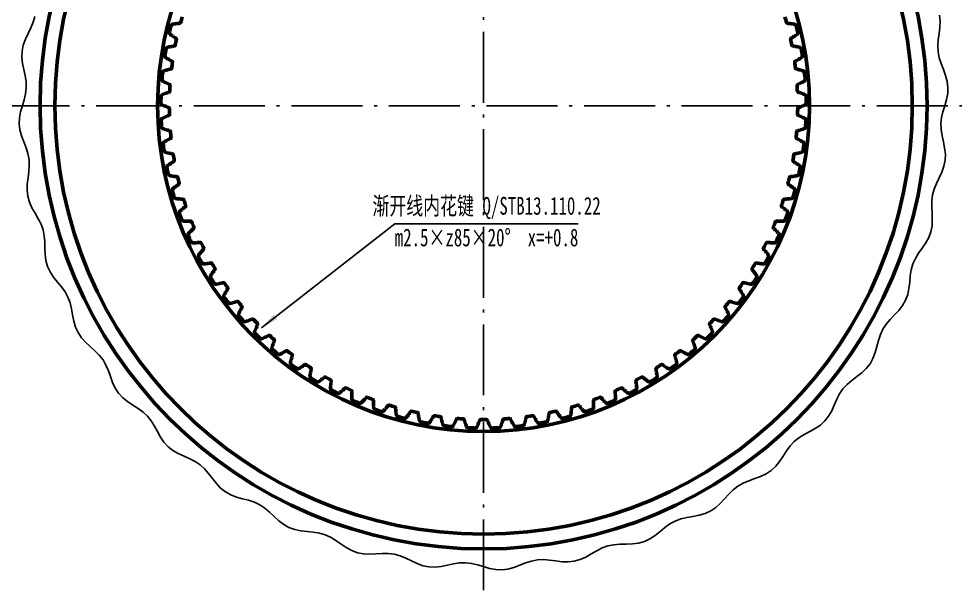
# Model space of a CAD drawing. Header units: millimetres. Extents: x 0 to 840, y 0 to 594.
# Drawn here: x 286.8 to 603.5, y 206 to 399.4 of the extents above; entities that cross this region are included whole.
import ezdxf

# ---------------------------------------------------------------- set-up
doc = ezdxf.new("R2010")
doc.units = ezdxf.units.MM
doc.linetypes.add('GB_CENTER', pattern=[33, 24, -4, 1, -4])
for name, color, linetype, lineweight in [('中心线', 1, 'GB_CENTER', 25), ('尺寸', 3, 'Continuous', 25), ('文字', 7, 'Continuous', 25), ('波浪线', 3, 'Continuous', 25), ('粗实线', 7, 'Continuous', 50)]:
    doc.layers.add(name, color=color, linetype=linetype, lineweight=lineweight)
doc.styles.add('HZ', font='simfang.ttf', dxfattribs={"width": 0.7})

msp = doc.modelspace()

# ---------------------------------------------------------------- linework, layer by layer
at = {"layer": '中心线'}
for p, q in [((444, 206), (444, 534)), ((280, 370), (608, 370))]:
    msp.add_line(p, q, dxfattribs=at)
at = {"layer": '尺寸'}
for p, q in [((368.8699, 294.8699), (414, 330)), ((414, 330), (476, 330))]:
    msp.add_line(p, q, dxfattribs=at)
msp.add_solid([(368.8699, 294.8699), (374.2188, 297.7663), (372.9903, 299.3445)], dxfattribs=at)
at = {"layer": '波浪线'}
msp.add_lwpolyline([(292.1744, 400.2), (291.6341, 398.2394), (290.8446, 396.3169), (289.9206, 394.4038), (289.0206, 392.4709), (288.3043, 390.4977), (287.8896, 388.4769), (287.821, 386.4151), (288.0569, 384.3292), (288.4809, 382.2396), (288.9327, 380.1636), (289.2516, 378.11), (289.3193, 376.0774), (289.0923, 374.0564), (288.6133, 372.0341), (288, 370), (287.4134, 367.9502), (287.0146, 365.8892), (286.9212, 363.8284), (287.176, 361.7812), (287.7353, 359.7579), (288.4809, 357.7604), (289.2519, 355.7806), (289.8881, 353.8022), (290.273, 351.8052), (290.3649, 349.7736), (290.2082, 347.7012), (289.9206, 345.5962), (289.6619, 343.4799), (289.5904, 341.3819), (289.8206, 339.3318), (290.3925, 337.3497), (291.2614, 335.4388), (292.3103, 333.5825), (293.3815, 331.7478), (294.3194, 329.8932), (295.0119, 327.981), (295.4206, 325.9888), (295.5899, 323.9174), (295.6352, 321.7933), (295.7107, 319.6626), (295.9683, 317.5792), (296.5163, 315.5904), (297.3912, 313.7222), (298.5484, 311.9707), (299.8748, 310.3014), (301.2198, 308.6568), (302.4363, 306.9718), (303.4194, 305.1915), (304.1347, 303.2877), (304.626, 301.2683), (305.003, 299.1775), (305.4109, 297.0848), (305.9912, 295.0674), (306.8436, 293.1887), (308, 291.4804), (309.417, 289.9315), (310.9881, 288.4902), (312.5739, 287.0763), (314.039, 285.6023), (315.2885, 283.9977), (316.2928, 282.2293), (317.0939, 280.3116), (317.7933, 278.3055), (318.5237, 276.3024), (319.4124, 274.4006), (320.5482, 272.6784), (321.9576, 271.172), (323.5994, 269.8639), (325.3767, 268.6861), (327.1641, 267.5377), (328.8417, 266.311), (330.3269, 264.9216), (331.5954, 263.332), (332.6867, 261.5634), (333.6913, 259.6913), (334.726, 257.8271), (335.9013, 256.0878), (337.2925, 254.5645), (338.9202, 253.2971), (340.7464, 252.2619), (342.6861, 251.3767), (344.6312, 250.522), (346.48, 249.5729), (348.1643, 248.4329), (349.6659, 247.0614), (351.0204, 245.4852), (352.3055, 243.7933), (353.6191, 242.1139), (355.052, 240.5799), (356.6644, 239.293), (358.4703, 238.2958), (360.436, 237.559), (362.4902, 236.9881), (364.5451, 236.4482), (366.5196, 235.8), (368.3614, 234.9376), (370.0591, 233.8178), (371.6435, 232.4729), (373.1775, 231.003), (374.7376, 229.5497), (376.3929, 228.2587), (378.1867, 227.2399), (380.1264, 226.5375), (382.1831, 226.1173), (384.3014, 225.8748), (386.4154, 225.663), (388.467, 225.3317), (390.4211, 224.768), (392.273, 223.9275), (394.0483, 222.8471), (395.7933, 221.6352), (397.5616, 220.4439), (399.3984, 219.4277), (401.3296, 218.702), (403.3553, 218.3118), (405.4524, 218.2184), (407.5825, 218.3103), (409.7036, 218.4318), (411.7818, 218.4255), (413.8, 218.1744), (415.7606, 217.6341), (417.6831, 216.8446), (419.5962, 215.9206), (421.5291, 215.0206), (423.5023, 214.3043), (425.5231, 213.8896), (427.5849, 213.821), (429.6708, 214.0569), (431.7604, 214.4809), (433.8364, 214.9327), (435.89, 215.2516), (437.9226, 215.3193), (439.9436, 215.0923), (441.9659, 214.6133), (444, 214), (446.0498, 213.4134), (448.1108, 213.0146), (450.1716, 212.9212), (452.2188, 213.176), (454.2421, 213.7353), (456.2396, 214.4809), (458.2194, 215.2519), (460.1978, 215.8881), (462.1948, 216.273), (464.2264, 216.3649), (466.2988, 216.2082), (468.4038, 215.9206), (470.5201, 215.6619), (472.6181, 215.5904), (474.6682, 215.8206), (476.6503, 216.3925), (478.5612, 217.2614), (480.4175, 218.3103), (482.2522, 219.3815), (484.1068, 220.3194), (486.019, 221.0119), (488.0112, 221.4206), (490.0826, 221.5899), (492.2067, 221.6352), (494.3374, 221.7107), (496.4208, 221.9683), (498.4096, 222.5163), (500.2778, 223.3912), (502.0293, 224.5484), (503.6986, 225.8748), (505.3432, 227.2198), (507.0282, 228.4363), (508.8085, 229.4194), (510.7123, 230.1347), (512.7317, 230.626), (514.8225, 231.003), (516.9152, 231.4109), (518.9326, 231.9912), (520.8113, 232.8436), (522.5196, 234), (524.0685, 235.417), (525.5098, 236.9881), (526.9237, 238.5739), (528.3977, 240.039), (530.0023, 241.2885), (531.7707, 242.2928), (533.6884, 243.0939), (535.6945, 243.7933), (537.6976, 244.5237), (539.5994, 245.4124), (541.3216, 246.5482), (542.828, 247.9576), (544.1361, 249.5994), (545.3139, 251.3767), (546.4623, 253.1641), (547.689, 254.8417), (549.0784, 256.3269), (550.668, 257.5954), (552.4366, 258.6867), (554.3087, 259.6913), (556.1729, 260.726), (557.9122, 261.9013), (559.4355, 263.2925), (560.7029, 264.9202), (561.7381, 266.7464), (562.6233, 268.6861), (563.478, 270.6312), (564.4271, 272.48), (565.5671, 274.1643), (566.9386, 275.6659), (568.5148, 277.0204), (570.2067, 278.3055), (571.8861, 279.6191), (573.4201, 281.052), (574.707, 282.6644), (575.7042, 284.4703), (576.441, 286.436), (577.0119, 288.4902), (577.5518, 290.5451), (578.2, 292.5196), (579.0624, 294.3614), (580.1822, 296.0591), (581.5271, 297.6435), (582.997, 299.1775), (584.4503, 300.7376), (585.7413, 302.3929), (586.7601, 304.1867), (587.4625, 306.1264), (587.8827, 308.1831), (588.1252, 310.3014), (588.337, 312.4154), (588.6683, 314.467), (589.232, 316.4211), (590.0725, 318.273), (591.1529, 320.0483), (592.3648, 321.7933), (593.5561, 323.5616), (594.5723, 325.3984), (595.298, 327.3296), (595.6882, 329.3553), (595.7816, 331.4524), (595.6897, 333.5825), (595.5682, 335.7036), (595.5745, 337.7818), (595.8256, 339.8), (596.3659, 341.7606), (597.1554, 343.6831), (598.0794, 345.5962), (598.9794, 347.5291), (599.6957, 349.5023), (600.1104, 351.5231), (600.179, 353.5849), (599.9431, 355.6708), (599.5191, 357.7604), (599.0673, 359.8364), (598.7484, 361.89), (598.6807, 363.9226), (598.9077, 365.9436), (599.3867, 367.9659), (600, 370), (600, 370), (600.5866, 372.0498), (600.9854, 374.1108), (601.0788, 376.1716), (600.824, 378.2188), (600.2647, 380.2421), (599.5191, 382.2396), (598.7481, 384.2194), (598.1119, 386.1978), (597.727, 388.1948), (597.6351, 390.2264), (597.7918, 392.2988), (598.0794, 394.4038), (598.3381, 396.5201), (598.4096, 398.6181), (598.1794, 400.6682)], dxfattribs=at)
at = {"layer": '粗实线'}
msp.add_lwpolyline([(342.0943, 400.0713, 0.00487324), (341.5275, 398.0793), (341.2756, 397.8691), (341.0221, 397.8457), (340.7682, 397.8204), (340.514, 397.7934), (340.2593, 397.7646), (340.0043, 397.7342), (339.7489, 397.702), (339.4932, 397.6681), (339.2371, 397.6326), (338.9806, 397.5954), (338.7239, 397.5566, 0.3000223), (338.3159, 397.187, 0.00577452), (337.7162, 394.7389, 0.3000223), (337.9071, 394.2226), (338.1169, 394.0695), (338.3271, 393.918), (338.5378, 393.7681), (338.7489, 393.6199), (338.9605, 393.4733), (339.1726, 393.3284), (339.3851, 393.1852), (339.5981, 393.0437), (339.8115, 392.904), (340.0254, 392.766), (340.1517, 392.4632, 0.00487324), (339.7336, 390.4348), (339.4979, 390.2066), (339.2468, 390.1644), (338.9955, 390.1205), (338.7439, 390.0748), (338.4921, 390.0273), (338.24, 389.9781), (337.9877, 389.9271), (337.7352, 389.8745), (337.4824, 389.8201), (337.2294, 389.7641), (336.9762, 389.7064, 0.3000223), (336.5967, 389.3077, 0.00577452), (336.1794, 386.822, 0.3000223), (336.408, 386.3212), (336.6284, 386.184), (336.8493, 386.0484), (337.0704, 385.9145), (337.2919, 385.7823), (337.5138, 385.6518), (337.736, 385.5229), (337.9585, 385.3958), (338.1813, 385.2705), (338.4045, 385.1469), (338.6281, 385.0251), (338.7763, 384.7324, 0.00487324), (338.5092, 382.6786), (338.2909, 382.4336), (338.0437, 382.3731), (337.7963, 382.3107), (337.5488, 382.2465), (337.3012, 382.1806), (337.0534, 382.1129), (336.8056, 382.0434), (336.5576, 381.9723), (336.3095, 381.8994), (336.0614, 381.8249), (335.8131, 381.7486, 0.3000223), (335.464, 381.323, 0.00577452), (335.2315, 378.8132, 0.3000223), (335.4964, 378.3307), (335.7264, 378.2102), (335.9567, 378.0913), (336.1871, 377.9741), (336.4178, 377.8586), (336.6487, 377.7447), (336.8797, 377.6327), (337.111, 377.5223), (337.3426, 377.4138), (337.5743, 377.307), (337.8062, 377.202), (337.9757, 376.9211, 0.00487324), (337.8609, 374.8532), (337.6614, 374.5928), (337.4193, 374.5142), (337.1772, 374.4337), (336.9351, 374.3514), (336.693, 374.2673), (336.4509, 374.1815), (336.2089, 374.094), (335.9668, 374.0047), (335.7248, 373.9137), (335.4828, 373.821), (335.2409, 373.7267, 0.3000223), (334.9242, 373.2764, 0.00577452), (334.8776, 370.7563, 0.3000223), (335.1775, 370.2947), (335.4158, 370.1915), (335.6541, 370.0899), (335.8926, 369.99), (336.1312, 369.8919), (336.3698, 369.7954), (336.6086, 369.7007), (336.8474, 369.6078), (337.0863, 369.5166), (337.3252, 369.4272), (337.5643, 369.3397), (337.7541, 369.0721, 0.00487324), (337.7923, 367.0013), (337.6126, 366.7269), (337.3769, 366.6306), (337.1414, 366.5324), (336.9061, 366.4325), (336.6709, 366.3308), (336.4358, 366.2273), (336.2009, 366.1221), (335.9661, 366.0152), (335.7315, 365.9066), (335.497, 365.7963), (335.2627, 365.6844, 0.3000223), (334.9801, 365.2119, 0.00577452), (335.1198, 362.6953, 0.3000223), (335.4529, 362.2571), (335.6981, 362.1717), (335.9434, 362.088), (336.1886, 362.0061), (336.4337, 361.9258), (336.6789, 361.8472), (336.924, 361.7704), (337.169, 361.6954), (337.414, 361.6221), (337.6589, 361.5506), (337.9037, 361.481), (338.1127, 361.2281, 0.00487324), (338.3038, 359.1658), (338.1448, 358.8789), (337.9169, 358.7654), (337.6893, 358.6501), (337.462, 358.5331), (337.2349, 358.4143), (337.0081, 358.2937), (336.7816, 358.1715), (336.5554, 358.0475), (336.3294, 357.9219), (336.1037, 357.7946), (335.8783, 357.6656, 0.3000223), (335.6314, 357.1736, 0.00577452), (335.9566, 354.6742, 0.3000223), (336.3211, 354.2617), (336.572, 354.1947), (336.8228, 354.1294), (337.0734, 354.0657), (337.3238, 354.0038), (337.574, 353.9436), (337.8241, 353.8851), (338.074, 353.8283), (338.3237, 353.7733), (338.5733, 353.7201), (338.8226, 353.6687), (339.0497, 353.432, 0.00487324), (339.3926, 351.3895), (339.2552, 351.0915), (339.0363, 350.9616), (338.8179, 350.8298), (338.5998, 350.6963), (338.3821, 350.5611), (338.1649, 350.4241), (337.948, 350.2854), (337.7315, 350.1451), (337.5155, 350.0031), (337.2998, 349.8595), (337.0845, 349.7142, 0.3000223), (336.8746, 349.2054, 0.00577452), (337.3835, 346.7368, 0.3000223), (337.7775, 346.3523), (338.0327, 346.3041), (338.2875, 346.2574), (338.5421, 346.2125), (338.7965, 346.1692), (339.0505, 346.1276), (339.3042, 346.0877), (339.5576, 346.0496), (339.8107, 346.0132), (340.0635, 345.9785), (340.3159, 345.9457), (340.5599, 345.7264, 0.00487324), (341.0527, 343.7148), (340.9377, 343.4075), (340.729, 343.2617), (340.5209, 343.1142), (340.3133, 342.9649), (340.1062, 342.814), (339.8996, 342.6614), (339.6936, 342.5071), (339.4881, 342.3511), (339.2831, 342.1936), (339.0786, 342.0344), (338.8747, 341.8737, 0.3000223), (338.7029, 341.3507, 0.00577452), (339.3927, 338.9264, 0.3000223), (339.814, 338.5721), (340.072, 338.5428), (340.3297, 338.5151), (340.5869, 338.4891), (340.8437, 338.4647), (341.1001, 338.442), (341.3561, 338.421), (341.6116, 338.4016), (341.8667, 338.384), (342.1214, 338.3682), (342.3755, 338.3541), (342.635, 338.1534, 0.00487324), (343.275, 336.1836), (343.1831, 335.8687), (342.9857, 335.7079), (342.789, 335.5454), (342.593, 335.3812), (342.3976, 335.2154), (342.2029, 335.0479), (342.0088, 334.8789), (341.8154, 334.7082), (341.6226, 334.5359), (341.4304, 334.3621), (341.2389, 334.1867, 0.3000223), (341.1063, 333.6524, 0.00577452), (341.9732, 331.2857, 0.3000223), (342.4196, 330.9635), (342.679, 330.9534), (342.938, 330.9448), (343.1965, 330.9378), (343.4544, 330.9325), (343.7118, 330.9287), (343.9686, 330.9267), (344.2249, 330.9263), (344.4806, 330.9276), (344.7357, 330.9306), (344.9902, 330.9353), (345.2638, 330.7543, 0.00487324), (346.0475, 328.8372), (345.9791, 328.5163), (345.7941, 328.3414), (345.61, 328.1648), (345.4266, 327.9866), (345.244, 327.8068), (345.0622, 327.6254), (344.8811, 327.4425), (344.7008, 327.258), (344.5213, 327.0719), (344.3425, 326.8844), (344.1645, 326.6953, 0.3000223), (344.0716, 326.1527, 0.00577452), (345.111, 323.8565, 0.3000223), (345.5799, 323.5682), (345.8394, 323.5772), (346.0983, 323.5878), (346.3566, 323.5999), (346.6142, 323.6136), (346.8711, 323.6289), (347.1274, 323.6458), (347.383, 323.6643), (347.6379, 323.6845), (347.8921, 323.7063), (348.1456, 323.7298), (348.4318, 323.5695, 0.00487324), (349.355, 321.7156), (349.3104, 321.3905), (349.1389, 321.2024), (348.9683, 321.0127), (348.7986, 320.8215), (348.6298, 320.6287), (348.4619, 320.4343), (348.2948, 320.2385), (348.1286, 320.0412), (347.9633, 319.8424), (347.7988, 319.6422), (347.6352, 319.4405, 0.3000223), (347.5827, 318.8925, 0.00577452), (348.7888, 316.6793, 0.3000223), (349.2778, 316.4264), (349.5359, 316.4546), (349.7933, 316.4842), (350.05, 316.5154), (350.3059, 316.5481), (350.561, 316.5823), (350.8153, 316.6181), (351.0689, 316.6555), (351.3216, 316.6944), (351.5735, 316.7349), (351.8245, 316.7771), (352.1218, 316.6384, 0.00487324), (353.1794, 314.8577), (353.1589, 314.5302), (353.0018, 314.3299), (352.8457, 314.1282), (352.6905, 313.9249), (352.5364, 313.7201), (352.3833, 313.514), (352.2312, 313.3063), (352.08, 313.0973), (351.9298, 312.8868), (351.7806, 312.675), (351.6324, 312.4618, 0.3000223), (351.6204, 311.9114, 0.00577452), (352.9867, 309.7933, 0.3000223), (353.493, 309.5772), (353.7484, 309.6244), (354.0029, 309.673), (354.2565, 309.723), (354.5093, 309.7745), (354.7612, 309.8275), (355.0122, 309.882), (355.2623, 309.9379), (355.5114, 309.9954), (355.7596, 310.0545), (356.0069, 310.115), (356.3136, 309.9987, 0.00487324), (357.4998, 308.3009), (357.5036, 307.9728), (357.3617, 307.7615), (357.2209, 307.5488), (357.0812, 307.3346), (356.9426, 307.119), (356.8051, 306.9021), (356.6687, 306.6838), (356.5334, 306.4641), (356.3992, 306.2432), (356.266, 306.0209), (356.1339, 305.7973, 0.3000223), (356.1627, 305.2476, 0.00577452), (357.6816, 303.2362, 0.3000223), (358.2025, 303.0581), (358.4537, 303.1239), (358.704, 303.1912), (358.9532, 303.2598), (359.2015, 303.3299), (359.4488, 303.4013), (359.6951, 303.4742), (359.9403, 303.5485), (360.1846, 303.6242), (360.4277, 303.7014), (360.6698, 303.7801), (360.9843, 303.6866, 0.00487324), (362.2927, 302.0811), (362.3206, 301.7543), (362.1947, 301.533), (362.07, 301.3104), (361.9465, 301.0865), (361.8243, 300.8613), (361.7032, 300.6348), (361.5833, 300.4071), (361.4646, 300.178), (361.347, 299.9477), (361.2306, 299.7162), (361.1154, 299.4835, 0.3000223), (361.1847, 298.9374, 0.00577452), (362.848, 297.0437, 0.3000223), (363.3807, 296.9045), (363.6263, 296.9888), (363.8709, 297.0743), (364.1144, 297.1612), (364.3568, 297.2493), (364.5982, 297.3389), (364.8384, 297.4297), (365.0775, 297.5219), (365.3155, 297.6155), (365.5523, 297.7104), (365.7879, 297.8067), (366.1084, 297.7368, 0.00487324), (367.5318, 296.2323), (367.5838, 295.9084), (367.4746, 295.6785), (367.3667, 295.4473), (367.2601, 295.2149), (367.1547, 294.9813), (367.0507, 294.7464), (366.948, 294.5104), (366.8465, 294.2732), (366.7463, 294.0349), (366.6473, 293.7954), (366.5496, 293.5548, 0.3000223), (366.659, 293.0153, 0.00577452), (368.4577, 291.2496, 0.3000223), (368.9991, 291.1502), (369.2378, 291.2523), (369.4754, 291.3557), (369.7119, 291.4603), (369.9471, 291.5662), (370.1812, 291.6733), (370.4141, 291.7816), (370.6457, 291.8912), (370.8761, 292.0021), (371.1053, 292.1143), (371.3331, 292.2277), (371.658, 292.1817, 0.00487324), (373.1885, 290.7864), (373.2643, 290.4672), (373.1724, 290.2298), (373.0818, 289.9913), (372.9927, 289.7517), (372.9049, 289.5109), (372.8185, 289.269), (372.7335, 289.0261), (372.6498, 288.7821), (372.5675, 288.537), (372.4864, 288.2909), (372.4067, 288.0437, 0.3000223), (372.5557, 287.5137, 0.00577452), (374.4799, 285.8857, 0.3000223), (375.0272, 285.8265), (375.2577, 285.946), (375.487, 286.0666), (375.7151, 286.1884), (375.9419, 286.3114), (376.1674, 286.4354), (376.3917, 286.5607), (376.6146, 286.6871), (376.8362, 286.8147), (377.0564, 286.9435), (377.2753, 287.0735), (377.6026, 287.0515, 0.00487324), (379.232, 285.7731), (379.3312, 285.4604), (379.257, 285.2169), (379.1843, 284.9723), (379.1131, 284.7267), (379.0434, 284.4801), (378.9751, 284.2326), (378.9082, 283.984), (378.8428, 283.7345), (378.7788, 283.484), (378.7162, 283.2325), (378.6549, 282.9802, 0.3000223), (378.8427, 282.4627, 0.00577452), (380.8818, 280.9812, 0.3000223), (381.432, 280.9625), (381.653, 281.0988), (381.8728, 281.236), (382.0913, 281.3743), (382.3084, 281.5136), (382.5241, 281.654), (382.7385, 281.7955), (382.9515, 281.938), (383.163, 282.0817), (383.3731, 282.2264), (383.5818, 282.3721), (383.9099, 282.3744, 0.00487324), (385.6292, 281.2198), (385.7513, 280.9153), (385.6953, 280.667), (385.6409, 280.4177), (385.588, 280.1675), (385.5366, 279.9165), (385.4868, 279.6645), (385.4385, 279.4117), (385.3917, 279.158), (385.3463, 278.9035), (385.3024, 278.6481), (385.26, 278.3919, 0.3000223), (385.4854, 277.8897, 0.00577452), (387.6284, 276.5628, 0.3000223), (388.1785, 276.5849), (388.3889, 276.737), (388.5979, 276.8902), (388.8056, 277.0442), (389.0118, 277.1992), (389.2166, 277.3551), (389.4199, 277.5121), (389.6218, 277.6699), (389.8221, 277.8288), (390.021, 277.9886), (390.2183, 278.1494), (390.5453, 278.1759, 0.00487324), (392.3453, 277.1515), (392.4895, 276.8567), (392.452, 276.605), (392.4161, 276.3524), (392.3818, 276.099), (392.3492, 275.8448), (392.3181, 275.5899), (392.2886, 275.3342), (392.2606, 275.0777), (392.2342, 274.8205), (392.2093, 274.5626), (392.1859, 274.304, 0.3000223), (392.4478, 273.8198, 0.00577452), (394.6829, 272.6548, 0.3000223), (395.2298, 272.7174), (395.4285, 272.8847), (395.6256, 273.0528), (395.8213, 273.2218), (396.0155, 273.3916), (396.2082, 273.5623), (396.3994, 273.7337), (396.5891, 273.9061), (396.7772, 274.0793), (396.9637, 274.2534), (397.1486, 274.4283), (397.4728, 274.4789, 0.00487324), (399.3434, 273.5902), (399.509, 273.3069), (399.4902, 273.0531), (399.4731, 272.7985), (399.4576, 272.5433), (399.4438, 272.2874), (399.4317, 272.0308), (399.4211, 271.7737), (399.4122, 271.5158), (399.4048, 271.2574), (399.399, 270.9983), (399.3948, 270.7387, 0.3000223), (399.6917, 270.2752, 0.00577452), (402.0068, 269.2784, 0.3000223), (402.5476, 269.3813), (402.7333, 269.5628), (402.9175, 269.745), (403.1002, 269.928), (403.2813, 270.1116), (403.4609, 270.2961), (403.6389, 270.4812), (403.8153, 270.6671), (403.9901, 270.8537), (404.1633, 271.0411), (404.3347, 271.2292), (404.6543, 271.3036, 0.00487324), (406.5855, 270.5555), (406.7715, 270.2852), (406.7715, 270.0306), (406.7733, 269.7755), (406.7767, 269.5199), (406.7818, 269.2636), (406.7886, 269.0069), (406.7971, 268.7496), (406.8072, 268.4919), (406.819, 268.2336), (406.8323, 267.9748), (406.8473, 267.7156, 0.3000223), (407.1777, 267.2752, 0.00577452), (409.56, 266.4522, 0.3000223), (410.0917, 266.5947), (410.2635, 266.7894), (410.4338, 266.9847), (410.6025, 267.1807), (410.7695, 267.3773), (410.935, 267.5744), (411.0989, 267.7722), (411.261, 267.9706), (411.4216, 268.1696), (411.5804, 268.3693), (411.7375, 268.5696), (412.0507, 268.6674, 0.00487324), (414.0319, 268.0639), (414.2374, 267.8081), (414.2562, 267.5542), (414.2767, 267.2999), (414.2991, 267.0452), (414.3231, 266.7901), (414.3489, 266.5345), (414.3763, 266.2786), (414.4054, 266.0223), (414.4362, 265.7656), (414.4687, 265.5085), (414.5027, 265.2511, 0.3000223), (414.8647, 264.8363, 0.00577452), (417.3013, 264.1915, 0.3000223), (417.8211, 264.3729), (417.978, 264.5797), (418.1334, 264.7871), (418.2871, 264.995), (418.4392, 265.2033), (418.5897, 265.4122), (418.7385, 265.6215), (418.8856, 265.8314), (419.031, 266.0417), (419.1746, 266.2526), (419.3165, 266.4639), (419.6216, 266.5845, 0.00487324), (421.642, 266.129), (421.8658, 265.8891), (421.9033, 265.6373), (421.9426, 265.3853), (421.9836, 265.1329), (422.0265, 264.8802), (422.071, 264.6273), (422.1173, 264.3741), (422.1653, 264.1206), (422.2149, 263.8669), (422.2663, 263.6129), (422.3193, 263.3587, 0.3000223), (422.7109, 262.9718, 0.00577452), (425.1885, 262.5086, 0.3000223), (425.6934, 262.7279), (425.8346, 262.9458), (425.9743, 263.1641), (426.1122, 263.3828), (426.2485, 263.6018), (426.3832, 263.8212), (426.5161, 264.041), (426.6473, 264.2611), (426.7767, 264.4816), (426.9044, 264.7025), (427.0303, 264.9237), (427.3257, 265.0665, 0.00487324), (429.3742, 264.7615), (429.6151, 264.5388), (429.6711, 264.2904), (429.7289, 264.0419), (429.7885, 263.7933), (429.8498, 263.5445), (429.9129, 263.2955), (429.9778, 263.0464), (430.0443, 262.7972), (430.1126, 262.5478), (430.1826, 262.2983), (430.2542, 262.0487, 0.3000223), (430.6733, 261.6918, 0.00577452), (433.1783, 261.4129, 0.3000223), (433.6657, 261.6689), (433.7905, 261.8966), (433.9136, 262.1246), (434.035, 262.3529), (434.1548, 262.5814), (434.2728, 262.8101), (434.3892, 263.0391), (434.5037, 263.2683), (434.6166, 263.4978), (434.7276, 263.7275), (434.8368, 263.9574), (435.1208, 264.1217, 0.00487324), (437.1863, 263.9687), (437.4429, 263.7644), (437.5171, 263.5209), (437.5931, 263.2773), (437.6709, 263.0338), (437.7505, 262.7902), (437.8318, 262.5465), (437.9149, 262.3029), (437.9997, 262.0593), (438.0862, 261.8156), (438.1743, 261.572), (438.2642, 261.3283, 0.3000223), (438.7085, 261.0034, 0.00577452), (441.2273, 260.9102, 0.3000223), (441.6944, 261.2015), (441.8021, 261.4378), (441.908, 261.6743), (442.0123, 261.9109), (442.1148, 262.1476), (442.2156, 262.3844), (442.3147, 262.6214), (442.4121, 262.8584), (442.5077, 263.0956), (442.6014, 263.3329), (442.6934, 263.5702), (442.9645, 263.755, 0.00487324), (445.0355, 263.755), (445.3066, 263.5702), (445.3986, 263.3329), (445.4923, 263.0956), (445.5879, 262.8584), (445.6853, 262.6214), (445.7844, 262.3844), (445.8852, 262.1476), (445.9877, 261.9109), (446.092, 261.6743), (446.1979, 261.4378), (446.3056, 261.2015, 0.3000223), (446.7727, 260.9102, 0.00577452), (449.2915, 261.0034, 0.3000223), (449.7358, 261.3283), (449.8257, 261.572), (449.9138, 261.8156), (450.0003, 262.0593), (450.0851, 262.3029), (450.1682, 262.5465), (450.2495, 262.7902), (450.3291, 263.0338), (450.4069, 263.2773), (450.4829, 263.5209), (450.5571, 263.7644), (450.8137, 263.9687, 0.00487324), (452.8792, 264.1217), (453.1632, 263.9574), (453.2724, 263.7275), (453.3834, 263.4978), (453.4963, 263.2683), (453.6108, 263.0391), (453.7272, 262.8101), (453.8452, 262.5814), (453.965, 262.3529), (454.0864, 262.1246), (454.2095, 261.8966), (454.3343, 261.6689, 0.3000223), (454.8217, 261.4129, 0.00577452), (457.3267, 261.6918, 0.3000223), (457.7458, 262.0487), (457.8174, 262.2983), (457.8874, 262.5478), (457.9557, 262.7972), (458.0222, 263.0464), (458.0871, 263.2955), (458.1502, 263.5445), (458.2115, 263.7933), (458.2711, 264.0419), (458.3289, 264.2904), (458.3849, 264.5388), (458.6258, 264.7615, 0.00487324), (460.6743, 265.0665), (460.9697, 264.9237), (461.0956, 264.7025), (461.2233, 264.4816), (461.3527, 264.2611), (461.4839, 264.041), (461.6168, 263.8212), (461.7515, 263.6018), (461.8878, 263.3828), (462.0257, 263.1641), (462.1654, 262.9458), (462.3066, 262.7279, 0.3000223), (462.8115, 262.5086, 0.00577452), (465.2891, 262.9718, 0.3000223), (465.6807, 263.3587), (465.7337, 263.6129), (465.7851, 263.8669), (465.8347, 264.1206), (465.8827, 264.3741), (465.929, 264.6273), (465.9735, 264.8802), (466.0164, 265.1329), (466.0574, 265.3853), (466.0967, 265.6373), (466.1342, 265.8891), (466.358, 266.129, 0.00487324), (468.3784, 266.5845), (468.6835, 266.4639), (468.8254, 266.2526), (468.969, 266.0417), (469.1144, 265.8314), (469.2615, 265.6215), (469.4103, 265.4122), (469.5608, 265.2033), (469.7129, 264.995), (469.8666, 264.7871), (470.022, 264.5797), (470.1789, 264.3729, 0.3000223), (470.6987, 264.1915, 0.00577452), (473.1353, 264.8363, 0.3000223), (473.4973, 265.2511), (473.5313, 265.5085), (473.5638, 265.7656), (473.5946, 266.0223), (473.6237, 266.2786), (473.6511, 266.5345), (473.6769, 266.7901), (473.7009, 267.0452), (473.7233, 267.2999), (473.7438, 267.5542), (473.7626, 267.8081), (473.9681, 268.0639, 0.00487324), (475.9493, 268.6674), (476.2625, 268.5696), (476.4196, 268.3693), (476.5784, 268.1696), (476.739, 267.9706), (476.9011, 267.7722), (477.065, 267.5744), (477.2305, 267.3773), (477.3975, 267.1807), (477.5662, 266.9847), (477.7365, 266.7894), (477.9083, 266.5947, 0.3000223), (478.44, 266.4522, 0.00577452), (480.8223, 267.2752, 0.3000223), (481.1527, 267.7156), (481.1677, 267.9748), (481.181, 268.2336), (481.1928, 268.4919), (481.2029, 268.7496), (481.2114, 269.0069), (481.2182, 269.2636), (481.2233, 269.5199), (481.2267, 269.7755), (481.2285, 270.0306), (481.2285, 270.2852), (481.4145, 270.5555, 0.00487324), (483.3457, 271.3036), (483.6653, 271.2292), (483.8367, 271.0411), (484.0099, 270.8537), (484.1847, 270.6671), (484.3611, 270.4812), (484.5391, 270.2961), (484.7187, 270.1116), (484.8998, 269.928), (485.0825, 269.745), (485.2667, 269.5628), (485.4524, 269.3813, 0.3000223), (485.9932, 269.2784, 0.00577452), (488.3083, 270.2752, 0.3000223), (488.6052, 270.7387), (488.601, 270.9983), (488.5952, 271.2574), (488.5878, 271.5158), (488.5789, 271.7737), (488.5683, 272.0308), (488.5562, 272.2874), (488.5424, 272.5433), (488.5269, 272.7985), (488.5098, 273.0531), (488.491, 273.3069), (488.6566, 273.5902, 0.00487324), (490.5272, 274.4789), (490.8514, 274.4283), (491.0363, 274.2534), (491.2228, 274.0793), (491.4109, 273.9061), (491.6006, 273.7337), (491.7918, 273.5623), (491.9845, 273.3916), (492.1787, 273.2218), (492.3744, 273.0528), (492.5715, 272.8847), (492.7702, 272.7174, 0.3000223), (493.3171, 272.6548, 0.00577452), (495.5522, 273.8198, 0.3000223), (495.8141, 274.304), (495.7907, 274.5626), (495.7658, 274.8205), (495.7394, 275.0777), (495.7114, 275.3342), (495.6819, 275.5899), (495.6508, 275.8448), (495.6182, 276.099), (495.5839, 276.3524), (495.548, 276.605), (495.5105, 276.8567), (495.6547, 277.1515, 0.00487324), (497.4547, 278.1759), (497.7817, 278.1494), (497.979, 277.9886), (498.1779, 277.8288), (498.3782, 277.6699), (498.5801, 277.5121), (498.7834, 277.3551), (498.9882, 277.1992), (499.1944, 277.0442), (499.4021, 276.8902), (499.6111, 276.737), (499.8215, 276.5849, 0.3000223), (500.3716, 276.5628, 0.00577452), (502.5146, 277.8897, 0.3000223), (502.74, 278.3919), (502.6976, 278.6481), (502.6537, 278.9035), (502.6083, 279.158), (502.5615, 279.4117), (502.5132, 279.6645), (502.4634, 279.9165), (502.412, 280.1675), (502.3591, 280.4177), (502.3047, 280.667), (502.2487, 280.9153), (502.3708, 281.2198, 0.00487324), (504.0901, 282.3744), (504.4182, 282.3721), (504.6269, 282.2264), (504.837, 282.0817), (505.0485, 281.938), (505.2615, 281.7955), (505.4759, 281.654), (505.6916, 281.5136), (505.9087, 281.3743), (506.1272, 281.236), (506.347, 281.0988), (506.568, 280.9625, 0.3000223), (507.1182, 280.9812, 0.00577452), (509.1573, 282.4627, 0.3000223), (509.3451, 282.9802), (509.2838, 283.2325), (509.2212, 283.484), (509.1572, 283.7345), (509.0918, 283.984), (509.0249, 284.2326), (508.9566, 284.4801), (508.8869, 284.7267), (508.8157, 284.9723), (508.743, 285.2169), (508.6688, 285.4604), (508.768, 285.7731, 0.00487324), (510.3974, 287.0515), (510.7247, 287.0735), (510.9436, 286.9435), (511.1638, 286.8147), (511.3854, 286.6871), (511.6083, 286.5607), (511.8326, 286.4354), (512.0581, 286.3114), (512.2849, 286.1884), (512.513, 286.0666), (512.7423, 285.946), (512.9728, 285.8265, 0.3000223), (513.5201, 285.8857, 0.00577452), (515.4443, 287.5137, 0.3000223), (515.5933, 288.0437), (515.5136, 288.2909), (515.4325, 288.537), (515.3502, 288.7821), (515.2665, 289.0261), (515.1815, 289.269), (515.0951, 289.5109), (515.0073, 289.7517), (514.9182, 289.9913), (514.8276, 290.2298), (514.7357, 290.4672), (514.8115, 290.7864, 0.00487324), (516.342, 292.1817), (516.6669, 292.2277), (516.8947, 292.1143), (517.1239, 292.0021), (517.3543, 291.8912), (517.5859, 291.7816), (517.8188, 291.6733), (518.0529, 291.5662), (518.2881, 291.4603), (518.5246, 291.3557), (518.7622, 291.2523), (519.0009, 291.1502, 0.3000223), (519.5423, 291.2496, 0.00577452), (521.341, 293.0153, 0.3000223), (521.4504, 293.5548), (521.3527, 293.7954), (521.2537, 294.0349), (521.1535, 294.2732), (521.052, 294.5104), (520.9493, 294.7464), (520.8453, 294.9813), (520.7399, 295.2149), (520.6333, 295.4473), (520.5254, 295.6785), (520.4162, 295.9084), (520.4682, 296.2323, 0.00487324), (521.8916, 297.7368), (522.2121, 297.8067), (522.4477, 297.7104), (522.6845, 297.6155), (522.9225, 297.5219), (523.1616, 297.4297), (523.4018, 297.3389), (523.6432, 297.2493), (523.8856, 297.1612), (524.1291, 297.0743), (524.3737, 296.9888), (524.6193, 296.9045, 0.3000223), (525.152, 297.0437, 0.00577452), (526.8153, 298.9374, 0.3000223), (526.8846, 299.4835), (526.7694, 299.7162), (526.653, 299.9477), (526.5354, 300.178), (526.4167, 300.4071), (526.2968, 300.6348), (526.1757, 300.8613), (526.0535, 301.0865), (525.93, 301.3104), (525.8053, 301.533), (525.6794, 301.7543), (525.7073, 302.0811, 0.00487324), (527.0157, 303.6866), (527.3302, 303.7801), (527.5723, 303.7014), (527.8154, 303.6242), (528.0597, 303.5485), (528.3049, 303.4742), (528.5512, 303.4013), (528.7985, 303.3299), (529.0468, 303.2598), (529.296, 303.1912), (529.5463, 303.1239), (529.7975, 303.0581, 0.3000223), (530.3184, 303.2362, 0.00577452), (531.8373, 305.2476, 0.3000223), (531.8661, 305.7973), (531.734, 306.0209), (531.6008, 306.2432), (531.4666, 306.4641), (531.3313, 306.6838), (531.1949, 306.9021), (531.0574, 307.119), (530.9188, 307.3346), (530.7791, 307.5488), (530.6383, 307.7615), (530.4964, 307.9728), (530.5002, 308.3009, 0.00487324), (531.6864, 309.9987), (531.9931, 310.115), (532.2404, 310.0545), (532.4886, 309.9954), (532.7377, 309.9379), (532.9878, 309.882), (533.2388, 309.8275), (533.4907, 309.7745), (533.7435, 309.723), (533.9971, 309.673), (534.2516, 309.6244), (534.507, 309.5772, 0.3000223), (535.0133, 309.7933, 0.00577452), (536.3796, 311.9114, 0.3000223), (536.3676, 312.4618), (536.2194, 312.675), (536.0702, 312.8868), (535.92, 313.0973), (535.7688, 313.3063), (535.6167, 313.514), (535.4636, 313.7201), (535.3095, 313.9249), (535.1543, 314.1282), (534.9982, 314.3299), (534.8411, 314.5302), (534.8206, 314.8577, 0.00487324), (535.8782, 316.6384), (536.1755, 316.7771), (536.4265, 316.7349), (536.6784, 316.6944), (536.9311, 316.6555), (537.1847, 316.6181), (537.439, 316.5823), (537.6941, 316.5481), (537.95, 316.5154), (538.2067, 316.4842), (538.4641, 316.4546), (538.7222, 316.4264, 0.3000223), (539.2112, 316.6793, 0.00577452), (540.4173, 318.8925, 0.3000223), (540.3648, 319.4405), (540.2012, 319.6422), (540.0367, 319.8424), (539.8714, 320.0412), (539.7052, 320.2385), (539.5381, 320.4343), (539.3702, 320.6287), (539.2014, 320.8215), (539.0317, 321.0127), (538.8611, 321.2024), (538.6896, 321.3905), (538.645, 321.7156, 0.00487324), (539.5682, 323.5695), (539.8544, 323.7298), (540.1079, 323.7063), (540.3621, 323.6845), (540.617, 323.6643), (540.8726, 323.6458), (541.1289, 323.6289), (541.3858, 323.6136), (541.6434, 323.5999), (541.9017, 323.5878), (542.1606, 323.5772), (542.4201, 323.5682, 0.3000223), (542.889, 323.8565, 0.00577452), (543.9284, 326.1527, 0.3000223), (543.8355, 326.6953), (543.6575, 326.8844), (543.4787, 327.0719), (543.2992, 327.258), (543.1189, 327.4425), (542.9378, 327.6254), (542.756, 327.8068), (542.5734, 327.9866), (542.39, 328.1648), (542.2059, 328.3414), (542.0209, 328.5163), (541.9525, 328.8372, 0.00487324), (542.7362, 330.7543), (543.0098, 330.9353), (543.2643, 330.9306), (543.5194, 330.9276), (543.7751, 330.9263), (544.0314, 330.9267), (544.2882, 330.9287), (544.5456, 330.9325), (544.8035, 330.9378), (545.062, 330.9448), (545.321, 330.9534), (545.5804, 330.9635, 0.3000223), (546.0268, 331.2857, 0.00577452), (546.8937, 333.6524, 0.3000223), (546.7611, 334.1867), (546.5696, 334.3621), (546.3774, 334.5359), (546.1846, 334.7082), (545.9912, 334.8789), (545.7971, 335.0479), (545.6024, 335.2154), (545.407, 335.3812), (545.211, 335.5454), (545.0143, 335.7079), (544.8169, 335.8687), (544.725, 336.1836, 0.00487324), (545.365, 338.1534), (545.6245, 338.3541), (545.8786, 338.3682), (546.1333, 338.384), (546.3884, 338.4016), (546.6439, 338.421), (546.8999, 338.442), (547.1563, 338.4647), (547.4131, 338.4891), (547.6703, 338.5151), (547.928, 338.5428), (548.186, 338.5721, 0.3000223), (548.6073, 338.9264, 0.00577452), (549.2971, 341.3507, 0.3000223), (549.1253, 341.8737), (548.9214, 342.0344), (548.7169, 342.1936), (548.5119, 342.3511), (548.3064, 342.5071), (548.1004, 342.6614), (547.8938, 342.814), (547.6867, 342.9649), (547.4791, 343.1142), (547.271, 343.2617), (547.0623, 343.4075), (546.9473, 343.7148, 0.00487324), (547.4401, 345.7264), (547.6841, 345.9457), (547.9365, 345.9785), (548.1893, 346.0132), (548.4424, 346.0496), (548.6958, 346.0877), (548.9495, 346.1276), (549.2035, 346.1692), (549.4579, 346.2125), (549.7125, 346.2574), (549.9673, 346.3041), (550.2225, 346.3523, 0.3000223), (550.6165, 346.7368, 0.00577452), (551.1254, 349.2054, 0.3000223), (550.9155, 349.7142), (550.7002, 349.8595), (550.4845, 350.0031), (550.2685, 350.1451), (550.052, 350.2854), (549.8351, 350.4241), (549.6179, 350.5611), (549.4002, 350.6963), (549.1821, 350.8298), (548.9637, 350.9616), (548.7448, 351.0915), (548.6074, 351.3895, 0.00487324), (548.9503, 353.432), (549.1774, 353.6687), (549.4267, 353.7201), (549.6763, 353.7733), (549.926, 353.8283), (550.1759, 353.8851), (550.426, 353.9436), (550.6762, 354.0038), (550.9266, 354.0657), (551.1772, 354.1294), (551.428, 354.1947), (551.6789, 354.2617, 0.3000223), (552.0434, 354.6742, 0.00577452), (552.3686, 357.1736, 0.3000223), (552.1217, 357.6656), (551.8963, 357.7946), (551.6706, 357.9219), (551.4446, 358.0475), (551.2184, 358.1715), (550.9919, 358.2937), (550.7651, 358.4143), (550.538, 358.5331), (550.3107, 358.6501), (550.0831, 358.7654), (549.8552, 358.8789), (549.6962, 359.1658, 0.00487324), (549.8873, 361.2281), (550.0963, 361.481), (550.3411, 361.5506), (550.586, 361.6221), (550.831, 361.6954), (551.076, 361.7704), (551.3211, 361.8472), (551.5663, 361.9258), (551.8114, 362.0061), (552.0566, 362.088), (552.3019, 362.1717), (552.5471, 362.2571, 0.3000223), (552.8802, 362.6953, 0.00577452), (553.0199, 365.2119, 0.3000223), (552.7373, 365.6844), (552.503, 365.7963), (552.2685, 365.9066), (552.0339, 366.0152), (551.7991, 366.1221), (551.5642, 366.2273), (551.3291, 366.3308), (551.0939, 366.4325), (550.8586, 366.5324), (550.6231, 366.6306), (550.3874, 366.7269), (550.2077, 367.0013, 0.00487324), (550.2459, 369.0721), (550.4357, 369.3397), (550.6748, 369.4272), (550.9137, 369.5166), (551.1526, 369.6078), (551.3914, 369.7007), (551.6302, 369.7954), (551.8688, 369.8919), (552.1074, 369.99), (552.3459, 370.0899), (552.5842, 370.1915), (552.8225, 370.2947, 0.3000223), (553.1224, 370.7563, 0.00577452), (553.0758, 373.2764, 0.3000223), (552.7591, 373.7267), (552.5172, 373.821), (552.2752, 373.9137), (552.0332, 374.0047), (551.7911, 374.094), (551.5491, 374.1815), (551.307, 374.2673), (551.0649, 374.3514), (550.8228, 374.4337), (550.5807, 374.5142), (550.3386, 374.5928), (550.1391, 374.8532, 0.00487324), (550.0243, 376.9211), (550.1938, 377.202), (550.4257, 377.307), (550.6574, 377.4138), (550.889, 377.5223), (551.1203, 377.6327), (551.3513, 377.7447), (551.5822, 377.8586), (551.8129, 377.9741), (552.0433, 378.0913), (552.2736, 378.2102), (552.5036, 378.3307, 0.3000223), (552.7685, 378.8132, 0.00577452), (552.536, 381.323, 0.3000223), (552.1869, 381.7486), (551.9386, 381.8249), (551.6905, 381.8994), (551.4424, 381.9723), (551.1944, 382.0434), (550.9466, 382.1129), (550.6988, 382.1806), (550.4512, 382.2465), (550.2037, 382.3107), (549.9563, 382.3731), (549.7091, 382.4336), (549.4908, 382.6786, 0.00487324), (549.2237, 384.7324), (549.3719, 385.0251), (549.5955, 385.1469), (549.8187, 385.2705), (550.0415, 385.3958), (550.264, 385.5229), (550.4862, 385.6518), (550.7081, 385.7823), (550.9296, 385.9145), (551.1507, 386.0484), (551.3716, 386.184), (551.592, 386.3212, 0.3000223), (551.8206, 386.822, 0.00577452), (551.4033, 389.3077, 0.3000223), (551.0238, 389.7064), (550.7706, 389.7641), (550.5176, 389.8201), (550.2648, 389.8745), (550.0123, 389.9271), (549.76, 389.9781), (549.5079, 390.0273), (549.2561, 390.0748), (549.0045, 390.1205), (548.7532, 390.1644), (548.5021, 390.2066), (548.2664, 390.4348, 0.00487324), (547.8483, 392.4632), (547.9746, 392.766), (548.1885, 392.904), (548.4019, 393.0437), (548.6149, 393.1852), (548.8274, 393.3284), (549.0395, 393.4733), (549.2511, 393.6199), (549.4622, 393.7681), (549.6729, 393.918), (549.8831, 394.0695), (550.0929, 394.2226, 0.3000223), (550.2838, 394.7389, 0.00577452), (549.6841, 397.187, 0.3000223), (549.2761, 397.5566), (549.0194, 397.5954), (548.7629, 397.6326), (548.5068, 397.6681), (548.2511, 397.702), (547.9957, 397.7342), (547.7407, 397.7646), (547.486, 397.7934), (547.2318, 397.8204), (546.9779, 397.8457), (546.7244, 397.8691), (546.4725, 398.0793, 0.00487324), (545.9057, 400.0713)], format="xyb", dxfattribs=at)
for radius in [150, 145, 110.25]:
    msp.add_circle((444, 370), radius, dxfattribs=at)

# ---------------------------------------------------------------- texts
at = {"layer": '文字', "char_height": 6, "style": 'HZ'}
for s, insert, attachment_point in [('渐开线内花键 Q/STB13.110.22', (445, 331.6), 8), ('m2.5×z85×20°  x=+0.8', (445, 328.4), 2)]:
    msp.add_mtext(s, dxfattribs=dict(at, insert=insert, attachment_point=attachment_point))

doc.saveas('drawing.dxf')
